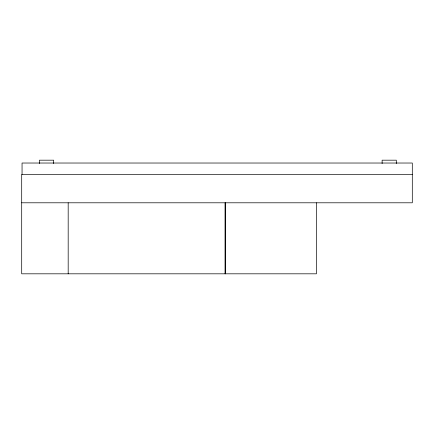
<?xml version="1.0" encoding="UTF-8"?>
<svg xmlns="http://www.w3.org/2000/svg" width="434" height="434" viewBox="0 0 434 434"><rect width="100%" height="100%" fill="white"/><g stroke="black" fill="none" stroke-linecap="round" stroke-linejoin="round"><path stroke-width="0.65" d="M412.3 174.387L21.7 174.387L21.7 273.816L316.424 273.816L316.424 202.797M21.7 202.797L412.3 202.797L412.3 163.027L22.053 163.027L22.053 174.387M396.291 163.569L396.318 160.184L382.121 160.184L382.121 163.569M225.251 202.797L225.251 273.816M225.116 202.797L225.116 273.816M68.181 202.797L68.181 273.816M53.659 163.569L53.659 160.184L39.456 160.184L39.456 163.569"/></g></svg>
